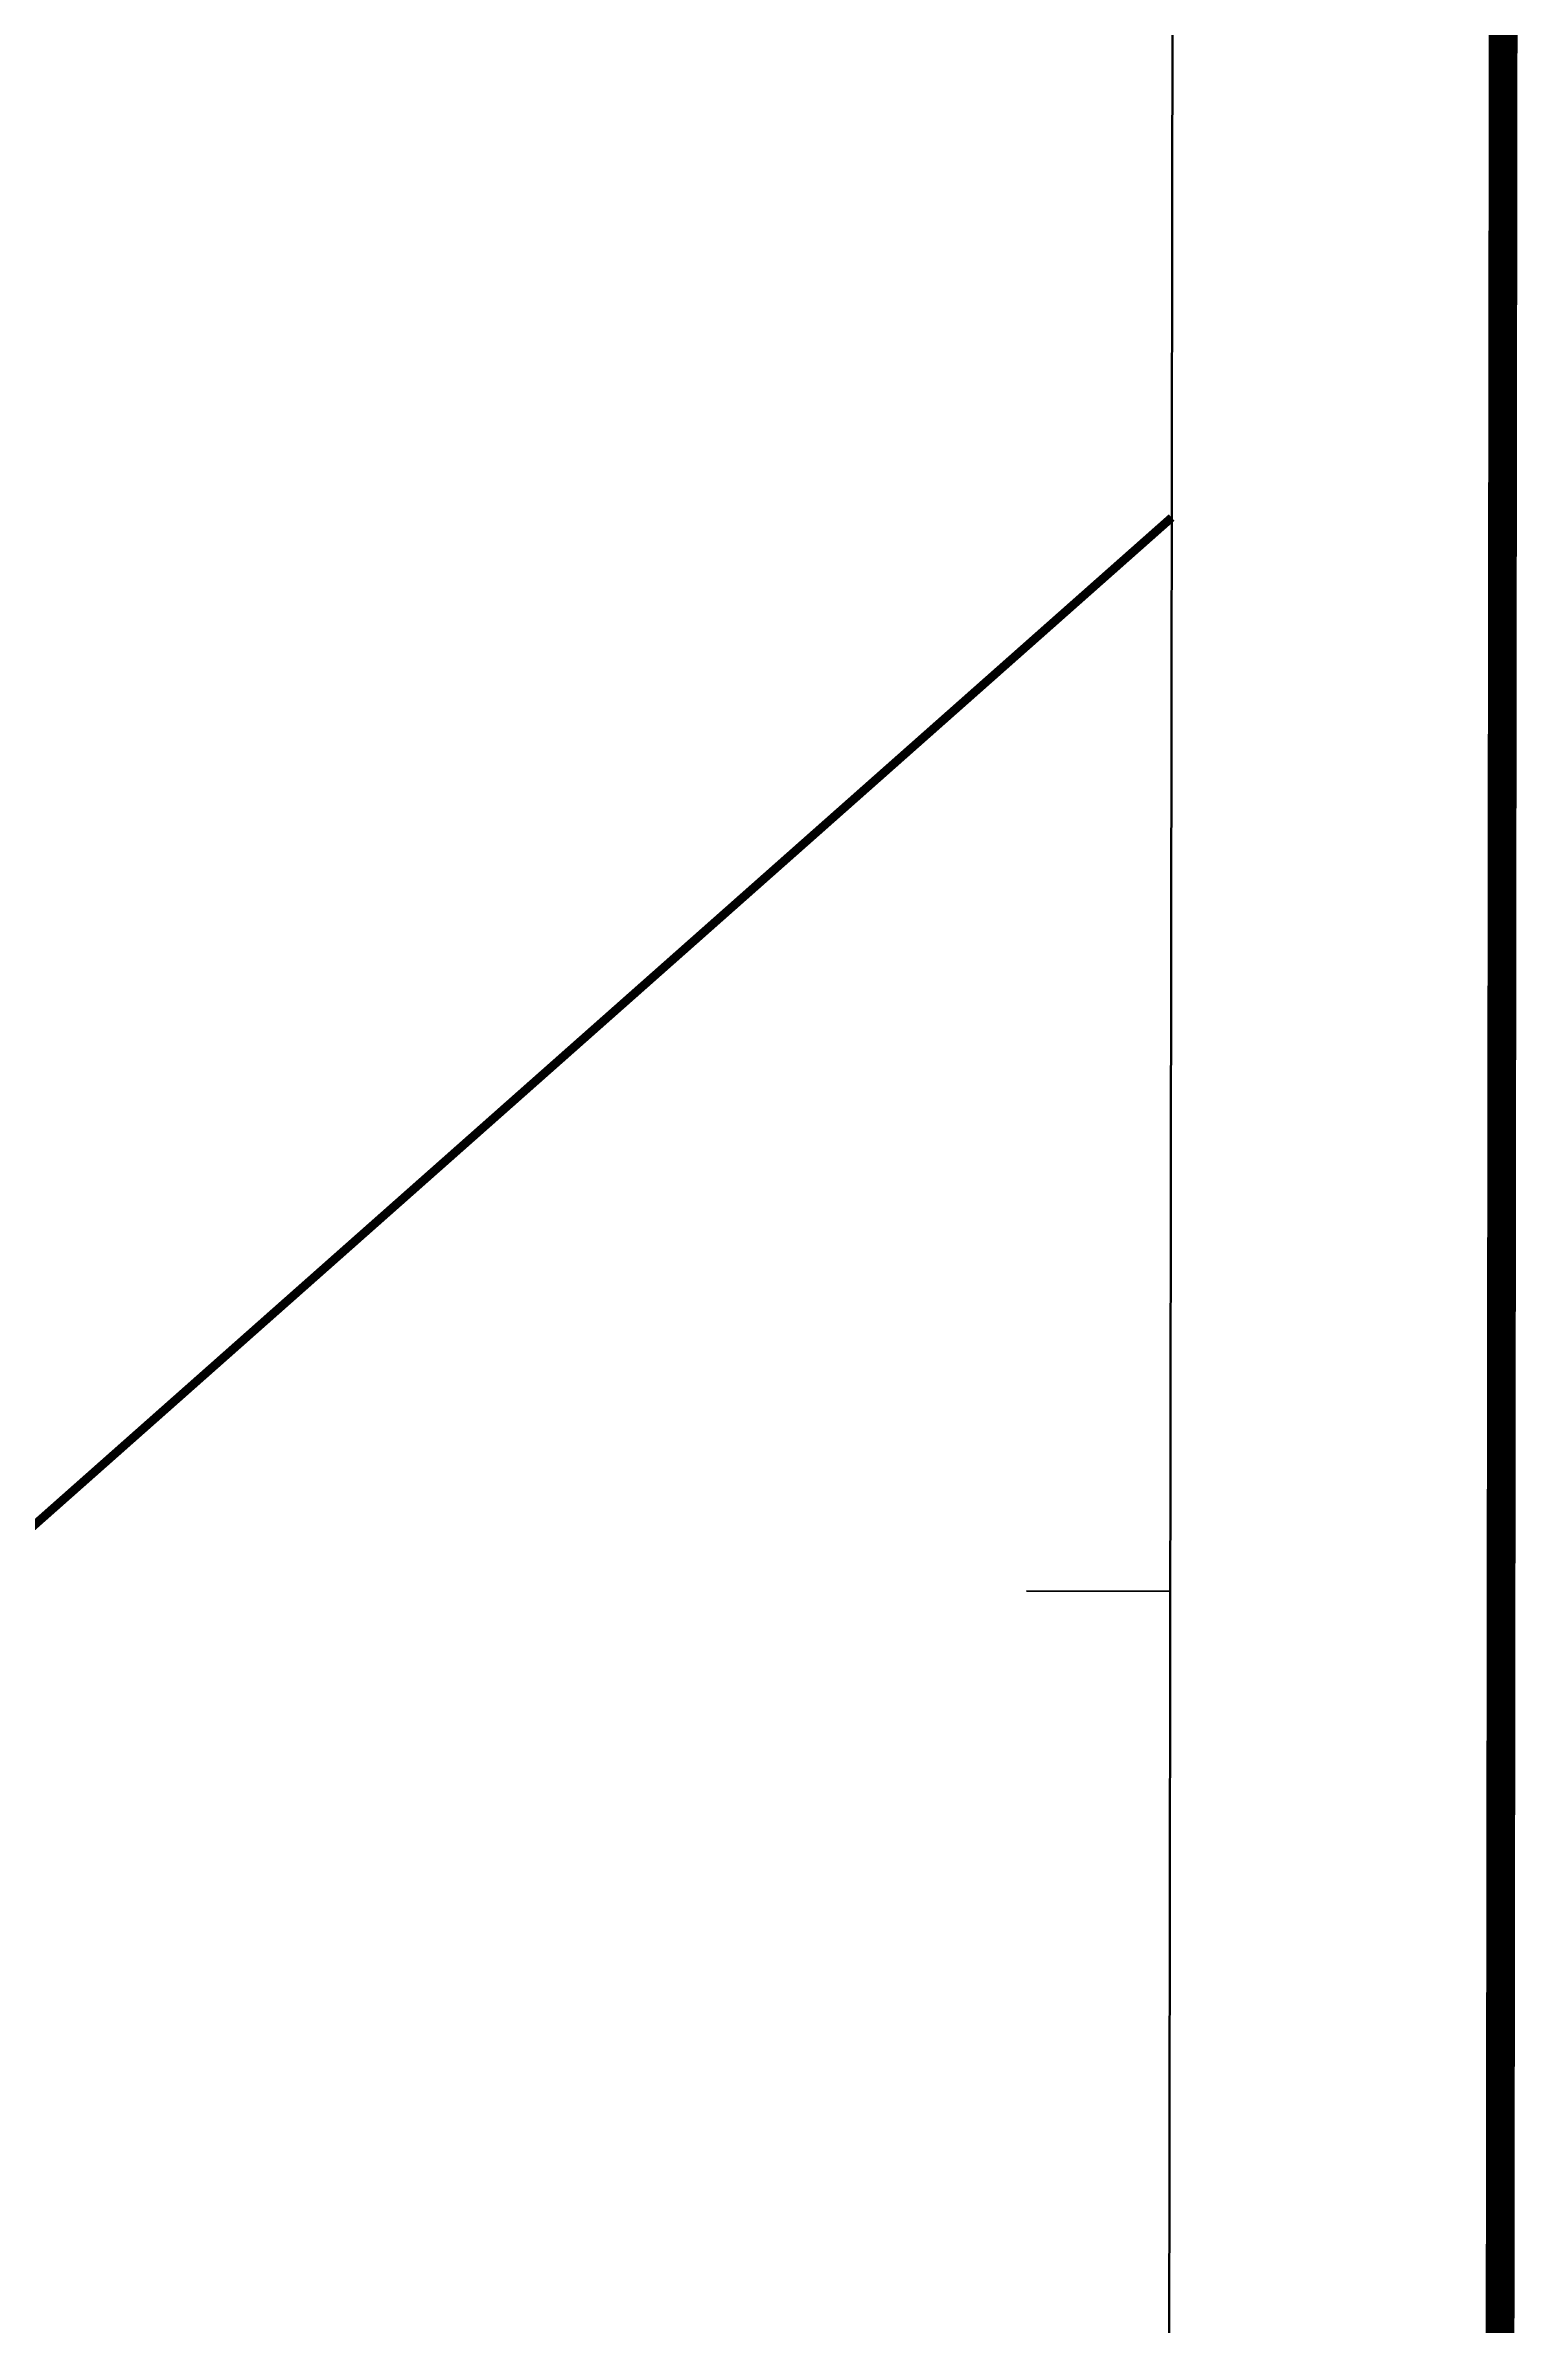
# Model space of a CAD drawing. Extents: x 99002 to 478558, y 2449839 to 2450453.
# Drawn here: x 478516.51 to 478542.15, y 2450350.77 to 2450390.34 of the extents above; entities that cross this region are included whole.
import ezdxf
from ezdxf.enums import TextEntityAlignment as Align

# ---------------------------------------------------------------- set-up
doc = ezdxf.new("R2010")
doc.units = 0
doc.header["$LTSCALE"] = 0.5
doc.layers.get('0').update_dxf_attribs({"linetype": 'CONTINUOUS'})
for name, color, linetype in [('GCD', 1, 'CONTINUOUS'), ('TK', 7, 'CONTINUOUS'), ('用地红线', 10, 'CONTINUOUS')]:
    doc.layers.add(name, color=color, linetype=linetype)
doc.styles.add('方正中等线简体', font='FZZDXJW.TTF')

# ---------------------------------------------------------------- blocks, each defined once
blk = doc.blocks.new('GC200')
at = {"linetype": 'Continuous', "const_width": 0.2, "flags": 128}
blk.add_lwpolyline([(-0.1, 0, 1), (0.1, 0, 1)], format="xyb", close=True, dxfattribs=at)

msp = doc.modelspace()

# ---------------------------------------------------------------- linework, layer by layer
at = {"layer": 'TK', "color": 7, "linetype": 'Continuous'}
msp.add_line((478536.063, 2450363.475), (478533.563, 2450363.478), dxfattribs=at)
at = {"layer": 'TK', "color": 7, "linetype": 'Continuous', "flags": 128}
msp.add_lwpolyline([(478199.639, 2449858.161, 0.5, 0.5, 0), (478541.144, 2449857.709, 0.5, 0.5, 0), (478541.901, 2450429.219, 0.5, 0.5, 0), (478200.395, 2450429.671, 0.5, 0.5, 0)], format="xyseb", close=True, dxfattribs=at)
at = {"layer": 'TK', "color": 7, "linetype": 'Continuous'}
msp.add_lwpolyline([(478535.402, 2449863.467), (478205.396, 2449863.904), (478206.138, 2450423.913), (478536.143, 2450423.476)], close=True, dxfattribs=at)
at = {"layer": 'TK', "color": 7, "linetype": 'Continuous', "flags": 128}
msp.add_lwpolyline([(478205.396, 2449863.904), (478535.402, 2449863.467), (478536.143, 2450423.476), (478206.138, 2450423.913)], close=True, dxfattribs=at)
at = {"layer": 'TK', "color": 7, "linetype": 'Continuous'}
msp.add_lwpolyline([(478535.402, 2449863.467), (478536.143, 2450423.476)], dxfattribs=at)
at = {"layer": '用地红线', "color": 10, "linetype": 'Continuous', "const_width": 0.15, "flags": 128}
msp.add_lwpolyline([(478535.49, 2449930.472), (478453.289, 2449876.704), (478219.426, 2450101.627), (478536.088, 2450382.14)], dxfattribs=at)

# ---------------------------------------------------------------- block references
at = {"layer": 'GCD', "color": 1, "linetype": 'Continuous'}
ref = msp.add_blockref('GC200', (478521.347, 2450380.735, 1.804), dxfattribs=dict(at, xscale=4.876000004212864e-06, yscale=4.876000004212864e-06, zscale=4.876000004212864e-06))
ref.add_attrib('height', '1.80', dxfattribs={"linetype": 'Continuous', "height": 0.00000975, "style": '方正中等线简体', "width": 0.8}).set_placement((478521.947, 2450380.235, 1.804), align=Align.MIDDLE_LEFT)
ref = msp.add_blockref('GC200', (478532.706, 2450380.079, 1.592), dxfattribs=dict(at, xscale=4.876000004212864e-06, yscale=4.876000004212864e-06, zscale=4.876000004212864e-06))
ref.add_attrib('height', '1.59', dxfattribs={"linetype": 'Continuous', "height": 0.00000975, "style": '方正中等线简体', "width": 0.8}).set_placement((478533.306, 2450379.579, 1.592), align=Align.MIDDLE_LEFT)
ref = msp.add_blockref('GC200', (478532.726, 2450380.074, 1.601), dxfattribs=dict(at, xscale=4.876000004212864e-06, yscale=4.876000004212864e-06, zscale=4.876000004212864e-06))
ref.add_attrib('height', '1.60', dxfattribs={"linetype": 'Continuous', "height": 0.00000975, "style": '方正中等线简体', "width": 0.8}).set_placement((478533.326, 2450379.574, 1.601), align=Align.MIDDLE_LEFT)
ref = msp.add_blockref('GC200', (478530.565, 2450378.283, 1.615), dxfattribs=dict(at, xscale=4.876000004212864e-06, yscale=4.876000004212864e-06, zscale=4.876000004212864e-06))
ref.add_attrib('height', '1.62', dxfattribs={"linetype": 'Continuous', "height": 0.00000975, "style": '方正中等线简体', "width": 0.8}).set_placement((478531.165, 2450377.783, 1.615), align=Align.MIDDLE_LEFT)
ref = msp.add_blockref('GC200', (478532.124, 2450376.89, 1.529), dxfattribs=dict(at, xscale=4.876000004212864e-06, yscale=4.876000004212864e-06, zscale=4.876000004212864e-06))
ref.add_attrib('height', '1.53', dxfattribs={"linetype": 'Continuous', "height": 0.00000975, "style": '方正中等线简体', "width": 0.8}).set_placement((478532.724, 2450376.39, 1.529), align=Align.MIDDLE_LEFT)

doc.saveas('drawing.dxf')
